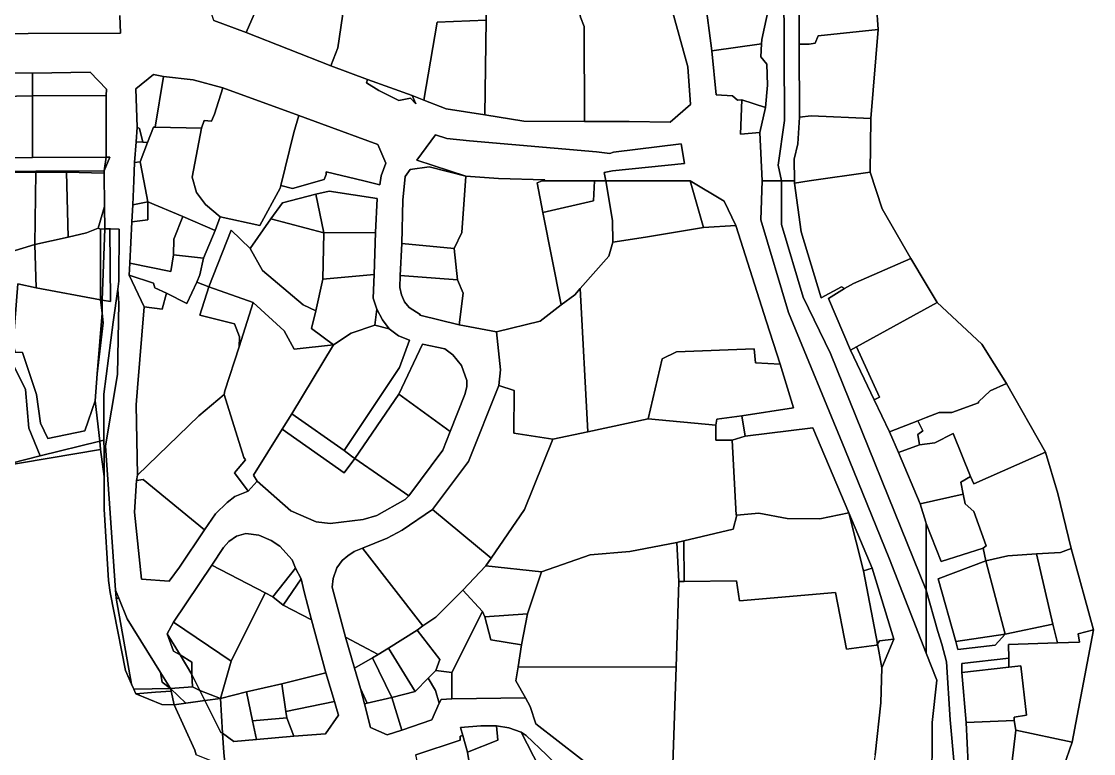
# Model space of a CAD drawing. Header units: feet. Extents: x -1222 to 199575, y -502 to 454509.
# Drawn here: x -77.4 to 77.3, y 622.6 to 728.3 of the extents above; entities that cross this region are included whole.
import ezdxf

# ---------------------------------------------------------------- set-up
doc = ezdxf.new("R2010")
doc.units = ezdxf.units.FT
doc.header["$MEASUREMENT"] = 0
doc.layers.add('지적', color=7, linetype='CONTINUOUS')

msp = doc.modelspace()

# ---------------------------------------------------------------- linework, layer by layer
at = {"layer": '지적', "color": 20}
for points in [[(27.84, 771.37), (30.29, 771.55), (31.67, 760.16), (32.39, 750.27), (32.98, 743.23), (34.72, 735.37), (34.82, 733.37), (34.83, 725.01), (34.85, 714.47), (34.61, 710.59), (34.11, 708.39), (34.12, 705.25), (32.27, 705.25), (31.76, 707.51), (32.71, 713.97), (32.6, 733.78), (28.27, 760.75), (27.84, 771.37)], [(-3.57, 750.88), (-1.98, 745.64), (-3.19, 745.51), (-3.05, 736.53), (-1.89, 736.97), (-1.68, 734.18), (-10.32, 731.78), (-10.35, 728.47), (-17.39, 728.16), (-19.32, 716.93), (-20.99, 717.57), (-27.43, 719.9), (-32.75, 721.88), (-31.73, 724.47), (-30.59, 732.37), (-31.33, 738.12), (-35.86, 737.2), (-36.1, 737.95), (-36.85, 740.57), (-20.04, 745.3), (-20.63, 747.56), (-3.99, 752.27), (-3.57, 750.88)], [(-1.98, 745.64), (3.21, 745.75), (15.95, 745.61), (17.36, 731.31), (16.25, 730.77), (18.73, 721.71), (19.13, 716.3), (16.21, 713.73), (10.29, 713.83), (3.86, 713.83), (3.82, 727.55), (3.28, 728.88), (2.96, 730.29), (-1.35, 730.31), (-1.68, 734.18), (-1.89, 736.97), (-3.05, 736.53), (-3.19, 745.51), (-1.98, 745.64)], [(-36.85, 740.57), (-36.1, 737.95), (-41.27, 735.72), (-41.82, 734.91), (-41.77, 732.35), (-43.81, 729.33), (-44.95, 726.66), (-49.64, 728.43), (-53.15, 739.38), (-38.02, 744.54), (-36.85, 740.57)], [(-44.95, 726.66), (-43.81, 729.33), (-41.77, 732.35), (-41.82, 734.91), (-41.27, 735.72), (-36.1, 737.95), (-35.86, 737.2), (-31.33, 738.12), (-30.59, 732.37), (-31.73, 724.47), (-32.75, 721.88), (-44.95, 726.66)], [(21.74, 733.93), (29.76, 734.84), (30.44, 730.31), (29.43, 725.66), (29.38, 725.06), (22.2, 724.03), (21.19, 731.78), (21.92, 732.07), (21.74, 733.93)], [(-10.35, 728.47), (-10.32, 731.78), (-1.68, 734.18), (-1.35, 730.31), (2.96, 730.29), (3.28, 728.88), (3.82, 727.55), (3.86, 713.83), (-4.89, 713.86), (-10.52, 714.8), (-10.35, 728.47)], [(34.82, 733.37), (45.73, 734.1), (46.21, 727.13), (37.55, 726.21), (37.13, 725.15), (36.25, 725.01), (34.83, 725.01), (34.82, 733.37)], [(-19.32, 716.93), (-17.39, 728.16), (-10.35, 728.47), (-10.52, 714.8), (-16.11, 715.65), (-19.32, 716.93)], [(34.83, 725.01), (36.25, 725.01), (37.13, 725.15), (37.55, 726.21), (46.21, 727.13), (45.17, 714.25), (36.52, 714.64), (34.85, 714.47), (34.83, 725.01)], [(29.38, 725.06), (29.26, 723.16), (30.13, 722.09), (30.26, 719.09), (29.94, 715.86), (26.56, 716.97), (25.94, 716.93), (25.19, 717.56), (22.85, 717.67), (22.2, 724.03), (29.38, 725.06)], [(-85.08, 720.91), (-75.8, 720.81), (-75.78, 717.52), (-85.12, 717.33), (-85.08, 720.91)], [(-75.8, 720.81), (-67.45, 720.97), (-65.1, 718.52), (-65.16, 717.6), (-75.78, 717.52), (-75.8, 720.81)], [(-58.32, 720.61), (-60.86, 718.54), (-60.67, 713), (-60.82, 710.91), (-61.07, 707.91), (-61.17, 705.25), (-61.31, 701.81), (-61.44, 699.35), (-61.73, 693.4), (-61.81, 691.65), (-59.66, 687.09), (-60.62, 675.4), (-60.82, 672.96), (-60.63, 662.8), (-60.78, 662.04), (-61.06, 657.46), (-60.06, 647.76), (-56.05, 647.48), (-54.55, 649.51), (-50.95, 654.91), (-49.4, 657.19), (-47.7, 658.85), (-46.6, 659.7), (-44.68, 660.49), (-43.37, 661.91), (-38.51, 657.64), (-34.84, 656.07), (-32.86, 655.82), (-28.07, 656.37), (-26.1, 656.98), (-22.02, 659.3), (-21.48, 659.82), (-16.59, 666.41), (-15.53, 669.08), (-13.4, 674.43), (-13.13, 675.54), (-13.12, 676.47), (-13.88, 678.61), (-15.16, 680.15), (-16.32, 681.03), (-19.52, 681.71), (-22.94, 674.46), (-29.28, 665.21), (-29.77, 665.54), (-30.83, 666.36), (-22.86, 678.33), (-21.38, 682.29), (-22.97, 682.89), (-24.33, 683.93), (-25.28, 685.22), (-26.09, 686.75), (-26.66, 688.33), (-26.48, 691.74), (-26.29, 697.83), (-26.08, 702.7), (-33, 703.77), (-34.9, 703.33), (-39.73, 702.08), (-41.41, 699.78), (-44.39, 695.49), (-47.11, 698.15), (-50.33, 689.96), (-52.09, 690.62), (-51.64, 691.7), (-51.09, 694.09), (-49.41, 698.12), (-48.7, 700.08), (-43, 698.82), (-40.04, 704.19), (-39.96, 704.59), (-38.29, 704.14), (-33.72, 705.45), (-33.43, 706.16), (-33.42, 706.56), (-28, 705.25), (-25.67, 704.69), (-25.47, 705.98), (-24.79, 707.83), (-25.96, 710.53), (-34.1, 713.5), (-37.38, 714.71), (-48.3, 718.67), (-52.59, 719.84), (-56.88, 720.35), (-58.32, 720.61)], [(-56.88, 720.35), (-58.08, 713.02), (-58.3, 713), (-59.2, 710.8), (-59.88, 710.86), (-60.36, 712.81), (-60.67, 713), (-60.86, 718.54), (-58.32, 720.61), (-56.88, 720.35)], [(-56.88, 720.35), (-52.59, 719.84), (-48.3, 718.67), (-49.54, 714.89), (-49.98, 713.87), (-51.03, 714), (-51.39, 712.87), (-58.08, 713.02), (-56.88, 720.35)], [(-27.6, 719.4), (-27.43, 719.9), (-20.99, 717.57), (-20.49, 716.4), (-21.26, 717.19), (-22.93, 716.88), (-25.8, 718.32), (-27.6, 719.4)], [(-75.78, 717.52), (-65.16, 717.6), (-65.14, 708.69), (-75.78, 708.62), (-75.78, 717.52)], [(-48.3, 718.67), (-37.38, 714.71), (-38.06, 712.24), (-39.96, 704.59), (-40.04, 704.19), (-43, 698.82), (-48.7, 700.08), (-50.8, 701.85), (-52.13, 703.58), (-52.76, 705.81), (-51.39, 712.87), (-51.03, 714), (-49.98, 713.87), (-49.54, 714.89), (-48.3, 718.67)], [(-85.12, 717.33), (-75.78, 717.52), (-75.78, 708.62), (-86.09, 708.5), (-86.17, 717.29), (-85.12, 717.33)], [(26.56, 716.97), (29.94, 715.86), (29.12, 712.24), (26.33, 712), (26.56, 716.97)], [(-37.38, 714.71), (-34.1, 713.5), (-25.96, 710.53), (-24.79, 707.83), (-25.47, 705.98), (-25.67, 704.69), (-28, 705.25), (-33.42, 706.56), (-33.43, 706.16), (-33.72, 705.45), (-38.29, 704.14), (-39.96, 704.59), (-38.06, 712.24), (-37.38, 714.71)], [(45.17, 714.25), (45.07, 706.52), (36.24, 705.25), (34.12, 704.95), (34.12, 705.25), (34.11, 708.39), (34.61, 710.59), (34.85, 714.47), (36.52, 714.64), (45.17, 714.25)], [(-60.67, 713), (-60.36, 712.81), (-59.88, 710.86), (-60.82, 710.91), (-60.67, 713)], [(-58.08, 713.02), (-51.39, 712.87), (-52.76, 705.81), (-52.13, 703.58), (-50.8, 701.85), (-48.7, 700.08), (-49.41, 698.12), (-54.11, 700.13), (-59.16, 702.23), (-59.72, 705.25), (-60.23, 708.02), (-59.2, 710.8), (-58.3, 713), (-58.08, 713.02)], [(-17.63, 711.9), (-15.99, 711.38), (-12.74, 711.04), (5.57, 709.45), (7.52, 709.22), (8.03, 709.39), (17.77, 710.63), (18.29, 707.77), (7.91, 706.69), (6.69, 706.46), (6.91, 705.25), (5.31, 705.25), (-2.27, 705.25), (-1.88, 705.4), (-8.58, 705.62), (-13.26, 705.94), (-20.35, 708.27), (-17.63, 711.9)], [(-60.82, 710.91), (-59.88, 710.86), (-59.2, 710.8), (-60.23, 708.02), (-61.07, 707.91), (-60.82, 710.91)], [(-65.14, 708.69), (-65.44, 706.7), (-70.85, 706.66), (-75.29, 706.66), (-85.97, 706.6), (-92.78, 706.6), (-97.64, 706.63), (-99.01, 706.67), (-105.14, 706.61), (-104.52, 708.37), (-97.91, 708.45), (-97.21, 708.45), (-91.17, 708.51), (-86.09, 708.5), (-75.78, 708.62), (-65.14, 708.69)], [(-65.14, 708.69), (-64.63, 708.7), (-65.44, 706.7), (-65.14, 708.69)], [(-60.23, 708.02), (-59.72, 705.25), (-59.16, 702.23), (-61.31, 701.81), (-61.17, 705.25), (-61.07, 707.91), (-60.23, 708.02)], [(-21.32, 706.9), (-18.54, 707.3), (-13.26, 705.94), (-13.84, 697.8), (-14.95, 695.5), (-22.52, 696.24), (-22.37, 702.49), (-22.03, 705.87), (-21.32, 706.9)], [(-70.86, 706.51), (-75.31, 706.47), (-85.97, 706.6), (-75.29, 706.66), (-70.85, 706.66), (-65.44, 706.7), (-65.44, 706.39), (-70.86, 706.51)], [(-85.97, 706.6), (-75.31, 706.47), (-75.42, 696.07), (-84.14, 693.44), (-85.91, 693.97), (-85.97, 706.6)], [(-75.31, 706.47), (-70.86, 706.51), (-70.65, 697.16), (-75.42, 696.07), (-75.31, 706.47)], [(-65.44, 706.39), (-65.39, 701.58), (-66.29, 698.45), (-67.98, 697.76), (-70.65, 697.16), (-70.86, 706.51), (-65.44, 706.39)], [(-2.27, 705.25), (-2.99, 704.98), (-2.16, 700.69), (0.5, 687.36), (-2.53, 685.01), (-8.86, 683.46), (-14.21, 684.48), (-13.66, 689.08), (-14.49, 691), (-14.95, 695.5), (-13.84, 697.8), (-13.26, 705.94), (-8.58, 705.62), (-1.88, 705.4), (-2.27, 705.25)], [(5.31, 705.25), (5.16, 702.36), (-2.16, 700.69), (-2.99, 704.98), (-2.27, 705.25), (5.31, 705.25)], [(6.91, 705.25), (7.91, 699.56), (7.94, 696.4), (7.36, 694.42), (3.2, 689.74), (2.43, 688.81), (0.5, 687.36), (-2.16, 700.69), (5.16, 702.36), (5.31, 705.25), (6.91, 705.25)], [(7.94, 696.4), (7.91, 699.56), (6.91, 705.25), (19.08, 705.25), (21.01, 698.54), (12.64, 697.12), (7.94, 696.4)], [(24, 702.31), (25.68, 698.83), (21.01, 698.54), (19.08, 705.25), (24, 702.31)], [(32.27, 705.25), (32.24, 698.97), (35.38, 688.5), (39.35, 680.33), (53.14, 646.21), (53.14, 637.1), (47.82, 650.67), (41.42, 666.52), (33.28, 686.29), (29.28, 699.63), (29.47, 705.25), (32.27, 705.25)], [(32.27, 705.25), (34.12, 705.25), (34.12, 704.95), (35.1, 697.92), (38, 688.37), (40.9, 689.95), (41.34, 689.73), (39.04, 688.3), (42.2, 680.83), (45.64, 673.67), (47.84, 669.04), (49.16, 666.08), (52.29, 658.67), (53.06, 656), (53.14, 655.79), (53.14, 646.21), (39.35, 680.33), (35.38, 688.5), (32.24, 698.97), (32.27, 705.25)], [(45.07, 706.52), (46.8, 701.22), (50.92, 694.04), (42.64, 690.45), (41.34, 689.73), (40.9, 689.95), (38, 688.37), (35.1, 697.92), (34.12, 704.95), (36.24, 705.25), (45.07, 706.52)], [(-34.9, 703.33), (-33, 703.77), (-26.08, 702.7), (-26.29, 697.83), (-33.73, 697.76), (-34.9, 703.33)], [(-54.11, 700.13), (-55.41, 696.85), (-55.44, 694.58), (-55.82, 692.17), (-61.73, 693.4), (-61.44, 699.35), (-59.12, 699.62), (-59.16, 702.23), (-54.11, 700.13)], [(-61.31, 701.81), (-59.16, 702.23), (-59.12, 699.62), (-61.44, 699.35), (-61.31, 701.81)], [(-39.73, 702.08), (-34.9, 703.33), (-33.73, 697.76), (-41.41, 699.78), (-39.73, 702.08)], [(-66.29, 698.45), (-65.39, 701.58), (-65.34, 698.33), (-65.99, 698.3), (-66.29, 698.45)], [(-49.41, 698.12), (-51.09, 694.09), (-55.44, 694.58), (-55.41, 696.85), (-54.11, 700.13), (-49.41, 698.12)], [(-33.73, 697.76), (-33.9, 691.07), (-34.92, 686.53), (-36.73, 687.36), (-42.61, 692.31), (-44.39, 695.49), (-41.41, 699.78), (-33.73, 697.76)], [(-65.99, 698.3), (-65.96, 688.09), (-75.27, 689.85), (-75.42, 696.07), (-70.65, 697.16), (-67.98, 697.76), (-66.29, 698.45), (-65.99, 698.3)], [(-63.48, 689.65), (-64.13, 684.88), (-65.48, 674.46), (-65.47, 667.86), (-66.07, 667.71), (-66.75, 673.52), (-66.44, 677.41), (-65.59, 684.78), (-65.74, 686.15), (-65.71, 688.03), (-64.53, 687.84), (-64.64, 698.32), (-64.54, 698.32), (-63.29, 698.31), (-63.32, 690.78), (-63.48, 689.65)], [(-65.71, 688.03), (-65.96, 688.09), (-65.99, 698.3), (-65.34, 698.33), (-65.71, 688.03)], [(-64.64, 698.32), (-64.53, 687.84), (-65.71, 688.03), (-65.34, 698.33), (-64.64, 698.32)], [(-44.39, 695.49), (-42.61, 692.31), (-36.73, 687.36), (-34.92, 686.53), (-35.53, 683.96), (-32.35, 681.61), (-38.03, 680.96), (-39.47, 683.62), (-43.97, 687.72), (-50.33, 689.96), (-47.11, 698.15), (-44.39, 695.49)], [(-26.29, 697.83), (-26.48, 691.74), (-33.9, 691.07), (-33.73, 697.76), (-26.29, 697.83)], [(25.68, 698.83), (30.1, 684.94), (32.08, 678.81), (28.52, 679), (28.33, 681), (17.1, 680.61), (15.03, 679.58), (13.01, 670.93), (4.35, 669.06), (3.2, 689.74), (7.36, 694.42), (7.94, 696.4), (12.64, 697.12), (21.01, 698.54), (25.68, 698.83)], [(-84.14, 693.44), (-75.42, 696.07), (-75.27, 689.85), (-77.88, 690.38), (-78.58, 681.8), (-78.26, 680.56), (-79.3, 680.22), (-86.62, 677.77), (-88.21, 683.99), (-88.6, 684.79), (-89.87, 687.71), (-90.76, 688.43), (-84.14, 693.44)], [(-14.95, 695.5), (-14.49, 691), (-22.75, 691.62), (-22.52, 696.24), (-14.95, 695.5)], [(-51.09, 694.09), (-51.64, 691.7), (-52.09, 690.62), (-53.51, 687.56), (-56.43, 689.08), (-58.14, 689.83), (-58.34, 690.51), (-61.81, 691.65), (-61.73, 693.4), (-55.82, 692.17), (-55.44, 694.58), (-51.09, 694.09)], [(50.92, 694.04), (53.14, 690.34), (54.72, 687.69), (43.09, 681.33), (42.2, 680.83), (39.04, 688.3), (41.34, 689.73), (42.64, 690.45), (50.92, 694.04)], [(-59.66, 687.09), (-61.81, 691.65), (-58.34, 690.51), (-58.14, 689.83), (-56.43, 689.08), (-57.07, 686.73), (-59.66, 687.09)], [(-26.48, 691.74), (-26.66, 688.33), (-26.09, 686.75), (-26.39, 684.45), (-29.82, 683.3), (-32.35, 681.61), (-35.53, 683.96), (-34.92, 686.53), (-33.9, 691.07), (-26.48, 691.74)], [(-22.75, 691.62), (-14.49, 691), (-13.66, 689.08), (-14.21, 684.48), (-19.89, 685.87), (-19.86, 685.97), (-21.42, 687.01), (-22.11, 687.81), (-22.56, 688.8), (-22.79, 689.89), (-22.75, 691.62)], [(-65.96, 688.09), (-65.74, 686.15), (-66.44, 677.41), (-66.75, 673.52), (-68.25, 669.21), (-73.57, 668.06), (-74.6, 670.31), (-75.18, 674.41), (-77.21, 680.47), (-78.26, 680.56), (-78.58, 681.8), (-77.88, 690.38), (-75.27, 689.85), (-65.96, 688.09)], [(-50.33, 689.96), (-51.62, 685.87), (-46.64, 684.65), (-45.94, 682.75), (-45.97, 681.33), (-48.04, 674.96), (-48.11, 674.41), (-51.76, 671.33), (-60.63, 662.8), (-60.82, 672.96), (-60.62, 675.4), (-59.66, 687.09), (-57.07, 686.73), (-56.43, 689.08), (-53.51, 687.56), (-52.09, 690.62), (-50.33, 689.96)], [(-50.33, 689.96), (-43.97, 687.72), (-45.97, 681.33), (-45.94, 682.75), (-46.64, 684.65), (-51.62, 685.87), (-50.33, 689.96)], [(0.5, 687.36), (2.43, 688.81), (3.2, 689.74), (4.35, 669.06), (-0.7, 667.99), (-6.36, 668.85), (-6.28, 675.01), (-8.49, 675.71), (-8.28, 678.01), (-8.86, 683.46), (-2.53, 685.01), (0.5, 687.36)], [(-63.81, 646.2), (-63.73, 645.05), (-61.48, 632.62), (-62.37, 634.59), (-64.59, 645.87), (-64.81, 647.59), (-65.43, 657.9), (-65.45, 662.62), (-65.45, 666.43), (-65.47, 667.86), (-65.48, 674.46), (-64.13, 684.88), (-63.48, 689.65), (-63.33, 687.6), (-63.52, 677.32), (-65.26, 667.01), (-63.81, 646.2)], [(-65.74, 686.15), (-65.96, 688.09), (-65.71, 688.03), (-65.74, 686.15)], [(-45.97, 681.33), (-43.97, 687.72), (-39.47, 683.62), (-38.03, 680.96), (-32.35, 681.61), (-38.38, 671.62), (-39.74, 669.43), (-43.9, 662.79), (-43.37, 661.91), (-44.68, 660.49), (-46.64, 663.11), (-45.07, 665.01), (-45.31, 665.32), (-48.11, 674.41), (-48.04, 674.96), (-45.97, 681.33)], [(-26.09, 686.75), (-25.28, 685.22), (-24.33, 683.93), (-26.39, 684.45), (-26.09, 686.75)], [(54.72, 687.69), (61.16, 681.7), (64.74, 676), (62.38, 674.97), (60.67, 673.36), (60.66, 673.22), (56.83, 671.84), (55.02, 671.84), (53.14, 671.11), (51.94, 670.64), (47.84, 669.04), (45.64, 673.67), (46.41, 674.03), (43.09, 681.33), (54.72, 687.69)], [(-65.59, 684.78), (-66.44, 677.41), (-65.74, 686.15), (-65.59, 684.78)], [(-26.39, 684.45), (-24.33, 683.92), (-22.97, 682.89), (-21.38, 682.29), (-22.86, 678.33), (-30.83, 666.36), (-38.38, 671.62), (-32.35, 681.61), (-29.82, 683.3), (-26.39, 684.45)], [(-78.26, 680.56), (-77.21, 680.47), (-75.18, 674.41), (-74.6, 670.31), (-73.57, 668.06), (-68.25, 669.21), (-66.75, 673.52), (-66.07, 667.71), (-74.68, 665.58), (-76.32, 669.55), (-76.79, 675.13), (-79.3, 680.22), (-78.26, 680.56)], [(-22.94, 674.46), (-19.52, 681.71), (-16.32, 681.03), (-15.16, 680.15), (-13.88, 678.61), (-13.12, 676.47), (-13.13, 675.54), (-13.4, 674.43), (-15.53, 669.08), (-22.94, 674.46)], [(32.08, 678.81), (34.01, 672.5), (26.56, 671.33), (22.92, 670.88), (22.8, 669.99), (13.01, 670.93), (15.03, 679.58), (17.1, 680.61), (28.33, 681), (28.52, 679), (32.08, 678.81)], [(43.09, 681.33), (46.41, 674.03), (45.64, 673.67), (42.2, 680.83), (43.09, 681.33)], [(-79.3, 680.22), (-76.79, 675.13), (-76.32, 669.55), (-74.68, 665.58), (-81.09, 663.96), (-82.76, 663.57), (-82.87, 663.53), (-85.99, 675.2), (-86.62, 677.77), (-79.3, 680.22)], [(51.94, 670.64), (53.14, 671.11), (55.02, 671.84), (56.83, 671.84), (60.66, 673.22), (60.67, 673.36), (62.38, 674.97), (64.74, 676), (70.35, 666.1), (60.01, 661.53), (59.54, 662.61), (57.03, 668.82), (54.4, 667.45), (52.18, 667.16), (51.94, 668.66), (52.67, 669.19), (51.94, 670.64)], [(-48.11, 674.41), (-45.31, 665.32), (-45.07, 665.01), (-46.64, 663.11), (-44.68, 660.49), (-46.6, 659.7), (-47.7, 658.85), (-49.4, 657.19), (-50.95, 654.91), (-59.8, 662.17), (-60.78, 662.04), (-60.63, 662.8), (-51.76, 671.33), (-48.11, 674.41)], [(-22.94, 674.46), (-15.53, 669.08), (-16.59, 666.41), (-21.48, 659.82), (-29.28, 665.21), (-22.94, 674.46)], [(-0.7, 667.99), (-4.8, 657.83), (-9.61, 650.8), (-18.1, 657.84), (-12.9, 664.78), (-8.49, 675.71), (-6.28, 675.01), (-6.36, 668.85), (-0.7, 667.99)], [(-38.38, 671.62), (-30.83, 666.36), (-29.77, 665.54), (-29.28, 665.21), (-30.81, 663.12), (-39.74, 669.43), (-38.38, 671.62)], [(26.56, 671.33), (27.01, 668.43), (25.17, 667.85), (22.78, 667.83), (22.8, 669.99), (22.92, 670.88), (26.56, 671.33)], [(22.8, 669.99), (22.78, 667.83), (25.17, 667.85), (25.72, 657.04), (25.84, 657.04), (25.3, 654.98), (18.18, 653.3), (17.18, 653.09), (10.37, 651.78), (4.66, 651.31), (-2.35, 648.82), (-10.39, 649.7), (-9.61, 650.8), (-4.8, 657.83), (-0.7, 667.99), (4.35, 669.06), (13.01, 670.93), (22.8, 669.99)], [(27.01, 668.43), (36.77, 669.64), (41.97, 657.34), (37.79, 656.48), (33.06, 656.53), (29, 657.31), (25.84, 657.04), (25.72, 657.04), (25.17, 667.85), (27.01, 668.43)], [(47.84, 669.04), (51.94, 670.64), (52.67, 669.19), (51.94, 668.66), (52.18, 667.16), (49.16, 666.08), (47.84, 669.04)], [(-39.74, 669.43), (-30.81, 663.12), (-29.28, 665.21), (-21.48, 659.82), (-22.02, 659.3), (-26.1, 656.98), (-28.07, 656.37), (-32.86, 655.82), (-34.84, 656.07), (-38.51, 657.64), (-43.37, 661.91), (-43.9, 662.79), (-39.74, 669.43)], [(49.16, 666.08), (52.18, 667.16), (54.4, 667.45), (57.03, 668.82), (59.54, 662.61), (58.11, 661.8), (58.48, 660.05), (52.29, 658.67), (49.16, 666.08)], [(-65.95, 666.49), (-81.09, 663.96), (-74.68, 665.58), (-66.07, 667.71), (-65.95, 666.49)], [(-65.47, 667.86), (-65.45, 666.43), (-65.45, 662.62), (-65.95, 666.49), (-66.07, 667.71), (-65.47, 667.86)], [(59.54, 662.61), (60.01, 661.53), (70.35, 666.1), (72.14, 660.16), (74.07, 652.19), (72.49, 651.62), (69.03, 651.44), (64.93, 651.17), (61.76, 650.44), (61.35, 652.23), (61.81, 652.59), (60.01, 657.55), (58.78, 658.66), (58.48, 660.05), (58.11, 661.8), (59.54, 662.61)], [(-60.78, 662.04), (-59.8, 662.17), (-50.95, 654.91), (-54.55, 649.51), (-56.05, 647.48), (-60.06, 647.76), (-61.06, 657.46), (-60.78, 662.04)], [(52.29, 658.67), (58.48, 660.05), (58.78, 658.66), (60.01, 657.55), (61.81, 652.59), (61.35, 652.23), (55.3, 650.34), (53.14, 655.79), (53.06, 656), (52.29, 658.67)], [(-18.1, 657.84), (-9.61, 650.8), (-10.39, 649.7), (-13.72, 646.17), (-17.6, 642.3), (-19.47, 641.04), (-28.18, 652.23), (-24.61, 653.68), (-22.46, 654.83), (-18.1, 657.84)], [(25.84, 657.04), (29, 657.31), (33.06, 656.53), (37.79, 656.48), (41.97, 657.34), (44.09, 648.96), (46.12, 638.44), (45.98, 638.27), (41.62, 637.7), (40.07, 645.86), (26.19, 644.66), (25.75, 647.56), (18.23, 647.42), (18.18, 653.3), (25.3, 654.98), (25.84, 657.04)], [(41.97, 657.34), (45.36, 649.37), (44.09, 648.96), (41.97, 657.34)], [(-37.83, 649.39), (-41.11, 645.23), (-42.22, 645.81), (-49.9, 649.8), (-48.22, 652.34), (-47.46, 653.2), (-46.36, 653.97), (-45.01, 654.38), (-43.11, 654.15), (-41.35, 653.37), (-40.11, 652.56), (-38.34, 650.55), (-37.83, 649.39)], [(-2.35, 648.82), (4.66, 651.31), (10.37, 651.78), (17.18, 653.09), (17.47, 647.44), (17.05, 635.08), (-5.71, 635.12), (-5.24, 638.29), (-4.38, 642.78), (-2.35, 648.82)], [(17.18, 653.09), (18.18, 653.3), (18.23, 647.42), (17.47, 647.44), (17.18, 653.09)], [(-28.18, 652.23), (-19.47, 641.04), (-20.29, 640.43), (-24.44, 637.84), (-25.93, 636.89), (-30.61, 639.4), (-32.54, 646.63), (-32.42, 647.89), (-31.9, 649.41), (-31.1, 650.48), (-30.31, 651.17), (-29.39, 651.78), (-28.18, 652.23)], [(61.76, 650.44), (64.93, 651.17), (69.03, 651.44), (71.41, 641.28), (64.54, 639.83), (61.76, 650.44)], [(69.03, 651.44), (72.49, 651.62), (74.07, 652.19), (77.28, 640.49), (75.08, 639.88), (75.24, 638.69), (72.07, 638.59), (71.41, 641.28), (69.03, 651.44)], [(-49.9, 649.8), (-42.22, 645.81), (-47.12, 635.93), (-55.42, 641.55), (-49.9, 649.8)], [(-10.39, 649.7), (-2.35, 648.82), (-4.38, 642.78), (-10.54, 642.34), (-10.87, 643.09), (-13.72, 646.17), (-10.39, 649.7)], [(61.76, 650.44), (64.54, 639.83), (57.42, 638.78), (54.85, 647.81), (61.76, 650.44)], [(-37.01, 647.84), (-39.6, 644.03), (-41.11, 645.23), (-37.83, 649.39), (-37.01, 647.84)], [(44.09, 648.96), (45.36, 649.37), (48.46, 639.14), (46.38, 638.87), (46.12, 638.44), (44.09, 648.96)], [(-39.6, 644.03), (-37.01, 647.84), (-36.61, 645.96), (-35.52, 641.91), (-39.6, 644.03)], [(17.47, 647.44), (18.23, 647.42), (25.75, 647.56), (26.19, 644.66), (40.07, 645.86), (41.62, 637.7), (45.98, 638.27), (46.12, 638.44), (46.72, 634.99), (46.6, 629.91), (45.78, 622.41), (45.62, 621.58), (16.57, 621.06), (17.05, 635.08), (17.47, 647.44)], [(-63.81, 646.2), (-63.34, 645.02), (-63.73, 645.05), (-63.81, 646.2)], [(-57.29, 634.32), (-57.05, 632.91), (-55.86, 632.02), (-61.15, 631.89), (-61.48, 632.62), (-63.73, 645.05), (-63.34, 645.02), (-62.13, 642.06), (-57.29, 634.32)], [(-42.22, 645.81), (-41.11, 645.23), (-39.6, 644.03), (-35.52, 641.91), (-33.48, 634.27), (-39.81, 632.69), (-44.92, 631.54), (-48.65, 630.57), (-47.12, 635.93), (-42.22, 645.81)], [(-13.72, 646.17), (-10.87, 643.09), (-15.29, 634.33), (-17.58, 634.62), (-17.04, 636.18), (-20.29, 640.43), (-19.47, 641.04), (-17.6, 642.3), (-13.72, 646.17)], [(53.14, 637.1), (53.14, 646.21), (54.8, 640.21), (55.38, 638.39), (56.08, 635.86), (56.58, 627.48), (57.17, 621.09), (56.72, 614.52), (55.55, 606.67), (56.06, 606.52), (55.04, 599.49), (53.97, 593.06), (53.14, 587.68), (52.37, 582.74), (51.12, 582.9), (51.71, 593.94), (53.14, 597.32), (53.14, 609.05), (53.96, 616.7), (53.99, 627.07), (54.66, 633.22), (53.14, 637.1)], [(-10.87, 643.09), (-10.54, 642.34), (-9.64, 639.04), (-5.24, 638.29), (-5.71, 635.12), (-6.07, 633.12), (-4.67, 630.64), (-15.28, 630.5), (-15.29, 634.33), (-10.87, 643.09)], [(-4.38, 642.78), (-5.24, 638.29), (-9.64, 639.04), (-10.54, 642.34), (-4.38, 642.78)], [(-56.37, 639.91), (-55.42, 641.55), (-47.12, 635.93), (-48.65, 630.57), (-51.62, 631.7), (-52.79, 634.02), (-52.79, 635.8), (-54.48, 636.87), (-56.37, 639.91)], [(-20.29, 640.43), (-17.04, 636.18), (-17.58, 634.62), (-18.7, 633.5), (-20.59, 631.55), (-24.44, 637.84), (-20.29, 640.43)], [(72.07, 638.59), (75.24, 638.69), (75.08, 639.88), (77.28, 640.49), (74.18, 624.26), (66.07, 625.98), (65.84, 627.36), (65.83, 627.85), (67.62, 628.15), (66.8, 635.27), (65.04, 635.07), (65.05, 636.39), (65.03, 638.34), (72.07, 638.59)], [(-56.37, 639.91), (-54.48, 636.87), (-55.44, 637.4), (-56.37, 639.91)], [(-25.93, 636.89), (-26.71, 636.44), (-29.33, 634.95), (-30.61, 639.4), (-25.93, 636.89)], [(48.46, 639.14), (46.72, 634.99), (46.12, 638.44), (46.38, 638.87), (48.46, 639.14)], [(64.54, 639.83), (63.09, 638.26), (57.71, 637.65), (57.42, 638.78), (64.54, 639.83)], [(-24.44, 637.84), (-20.59, 631.55), (-23.96, 630.71), (-26.71, 636.44), (-25.93, 636.89), (-24.44, 637.84)], [(-52.79, 634.02), (-54.48, 636.87), (-52.79, 635.8), (-52.79, 634.02)], [(-29.33, 634.95), (-26.71, 636.44), (-23.96, 630.71), (-27.49, 629.9), (-28.45, 632.02), (-29.33, 634.95)], [(65.04, 635.07), (58.28, 634.3), (58.26, 635.62), (65.05, 636.39), (65.04, 635.07)], [(-57.29, 634.32), (-55.86, 632.02), (-57.05, 632.91), (-57.29, 634.32)], [(-39.81, 632.69), (-33.48, 634.27), (-32.21, 630.14), (-39.25, 628.7), (-39.81, 632.69)], [(-15.29, 634.33), (-15.28, 630.5), (-16.82, 630.4), (-17.1, 629.9), (-17.66, 631.69), (-18.7, 633.5), (-17.58, 634.62), (-15.29, 634.33)], [(17.05, 635.08), (16.57, 621.06), (45.62, 621.58), (45.43, 618.53), (45.27, 618.52), (43, 618.68), (42.89, 620), (37.83, 620.04), (35.35, 619.5), (33.62, 619.52), (24.64, 619.37), (14.43, 619.23), (6.49, 619.42), (-3.15, 626.92), (-3.97, 629.41), (-4.67, 630.64), (-6.07, 633.12), (-5.71, 635.12), (17.05, 635.08)], [(58.28, 634.3), (65.04, 635.07), (66.8, 635.27), (67.62, 628.15), (65.83, 627.85), (65.84, 627.36), (58.89, 627.09), (58.28, 634.3)], [(-52.79, 634.02), (-51.62, 631.7), (-52.72, 632.26), (-52.79, 634.02)], [(-44.92, 631.54), (-39.81, 632.69), (-39.25, 628.7), (-39.08, 627.79), (-44.06, 627.32), (-44.92, 631.54)], [(-20.59, 631.55), (-18.7, 633.5), (-17.66, 631.69), (-17.1, 629.9), (-18.19, 627.5), (-22.51, 626.01), (-23.96, 630.71), (-20.59, 631.55)], [(-55.77, 631.63), (-58.04, 631.46), (-60.86, 631.25), (-61.15, 631.89), (-55.86, 632.02), (-55.77, 631.63)], [(-60.86, 631.25), (-58.04, 631.46), (-55.77, 631.63), (-55.33, 629.64), (-57.14, 629.67), (-60.86, 631.25)], [(-52.72, 632.26), (-51.62, 631.7), (-50.92, 630.29), (-53.64, 629.89), (-55.86, 632.02), (-52.72, 632.26)], [(-55.86, 632.02), (-53.64, 629.89), (-55.33, 629.64), (-55.77, 631.63), (-55.86, 632.02)], [(-51.62, 631.7), (-48.65, 630.57), (-50.92, 630.29), (-51.62, 631.7)], [(-48.65, 630.57), (-44.92, 631.54), (-44.06, 627.32), (-43.47, 624.64), (-46.73, 624.34), (-48.36, 625.53), (-48.65, 630.57)], [(-27.49, 629.9), (-27.91, 629.8), (-28.45, 632.02), (-27.49, 629.9)], [(-55.33, 629.64), (-50.92, 630.29), (-48.61, 625.64), (-48.36, 625.53), (-48.2, 622.76), (-48.02, 621.29), (-47.98, 620.74), (-52.16, 622.43), (-52.36, 623.1), (-55.33, 629.64)], [(-48.36, 625.53), (-48.61, 625.64), (-50.92, 630.29), (-48.65, 630.57), (-48.36, 625.53)], [(-31.84, 628.77), (-31.66, 628.16), (-33.5, 625.46), (-38.06, 625.1), (-39.08, 627.79), (-39.25, 628.7), (-32.21, 630.14), (-31.84, 628.77)], [(-27.49, 629.9), (-23.96, 630.71), (-22.51, 626.01), (-24.6, 625.33), (-27.01, 626.35), (-27.91, 629.8), (-27.49, 629.9)], [(-39.08, 627.79), (-38.06, 625.1), (-43.47, 624.64), (-44.06, 627.32), (-39.08, 627.79)], [(-14.04, 626.39), (-11.09, 626.63), (-8.86, 626.63), (-8.63, 624.55), (-13.03, 622.79), (-13.71, 625.24), (-14.04, 626.39)], [(-5.29, 625.72), (-0.88, 617.11), (-5.64, 615.83), (-6.85, 619.06), (-12.14, 616.58), (-12.5, 619.6), (-13.03, 622.79), (-8.63, 624.55), (-8.86, 626.63), (-7.08, 626.33), (-5.29, 625.72)], [(65.84, 627.36), (66.07, 625.98), (65.5, 621.14), (59.21, 621.12), (58.89, 627.09), (65.84, 627.36)], [(-14.07, 625.14), (-13.71, 625.24), (-13.03, 622.79), (-12.5, 619.6), (-19.76, 619.19), (-20.5, 622.41), (-14.07, 624.52), (-14.07, 625.14)], [(2.13, 618.02), (-0.88, 617.11), (-5.29, 625.72), (-4.59, 625.22), (-1.62, 622.43), (1.39, 619.33), (2.13, 618.02)], [(74.18, 624.26), (71.78, 617.32), (64.32, 619.7), (63.89, 618.68), (63.3, 616.18), (58.94, 616.81), (59.21, 621.12), (65.5, 621.14), (66.07, 625.98), (74.18, 624.26)]]:
    msp.add_lwpolyline(points, close=True, dxfattribs=at)
for points in [[(32.6, 733.78), (32.71, 713.97), (31.76, 707.51), (32.27, 705.25), (29.47, 705.25), (29.12, 712.24), (29.94, 715.86), (30.26, 719.09), (30.13, 722.09), (29.26, 723.16), (29.38, 725.06), (29.43, 725.66), (30.44, 730.31)], [(71.78, 617.32), (74.18, 624.26), (77.28, 640.49), (74.07, 652.19), (72.14, 660.16), (70.35, 666.1), (64.74, 676), (61.16, 681.7), (54.72, 687.69), (53.14, 690.34), (50.92, 694.04), (46.8, 701.22), (45.07, 706.52), (45.17, 714.25), (46.21, 727.13), (45.73, 734.1)], [(21.19, 731.78), (22.2, 724.03), (22.85, 717.67), (25.19, 717.56), (25.94, 716.93), (26.56, 716.97), (26.33, 712), (29.12, 712.24), (29.47, 705.25), (29.28, 699.63), (33.28, 686.29), (41.42, 666.52), (47.82, 650.67), (53.14, 637.1), (54.66, 633.22), (53.99, 627.07), (53.96, 616.7)], [(-49.64, 728.43), (-44.95, 726.66), (-32.75, 721.88), (-27.43, 719.9), (-27.6, 719.4), (-25.8, 718.32), (-22.93, 716.88), (-21.26, 717.19), (-20.49, 716.4), (-20.99, 717.57), (-19.32, 716.93), (-16.11, 715.65), (-10.52, 714.8), (-4.89, 713.86), (3.86, 713.83), (10.29, 713.83), (16.21, 713.73), (19.13, 716.3), (18.73, 721.71), (16.25, 730.77)], [(-63.16, 729.11), (-63.06, 726.6), (-103.11, 726.44), (-103.48, 729.25)], [(-103.11, 726.44), (-63.06, 726.6), (-63.16, 729.11)], [(-48.02, 621.29), (-48.2, 622.76), (-48.36, 625.53), (-46.73, 624.34), (-43.47, 624.64), (-38.06, 625.1), (-33.5, 625.46), (-31.66, 628.16), (-31.84, 628.77), (-32.21, 630.14), (-33.48, 634.27), (-35.52, 641.91), (-36.61, 645.96), (-37.01, 647.84), (-37.83, 649.39), (-38.34, 650.55), (-40.11, 652.56), (-41.35, 653.37), (-43.11, 654.15), (-45.01, 654.38), (-46.36, 653.97), (-47.46, 653.2), (-48.22, 652.34), (-49.9, 649.8), (-55.42, 641.55), (-56.37, 639.91), (-55.44, 637.4), (-54.48, 636.87), (-52.79, 634.02), (-52.72, 632.26), (-55.86, 632.02), (-57.29, 634.32), (-62.13, 642.06), (-63.34, 645.02), (-63.81, 646.2), (-65.26, 667.01), (-63.52, 677.32), (-63.33, 687.6), (-63.48, 689.65), (-63.31, 690.76), (-63.29, 698.31), (-64.54, 698.32), (-64.64, 698.32), (-65.34, 698.33), (-65.39, 701.58), (-65.44, 706.39), (-65.44, 706.7), (-64.63, 708.7), (-65.14, 708.69), (-65.16, 717.6), (-65.1, 718.52), (-67.45, 720.97), (-75.8, 720.81), (-85.08, 720.91)], [(45.78, 622.41), (46.6, 629.91), (46.72, 634.99), (48.46, 639.14), (45.36, 649.37), (41.97, 657.34), (36.77, 669.64), (27.01, 668.43), (26.56, 671.33), (34.01, 672.5), (32.08, 678.81), (30.1, 684.94), (25.68, 698.83), (24, 702.31), (19.08, 705.25), (6.91, 705.25), (6.69, 706.46), (7.91, 706.69), (18.29, 707.77), (17.77, 710.63), (8.03, 709.39), (7.52, 709.22), (5.57, 709.45), (-12.74, 711.04), (-15.99, 711.38), (-17.63, 711.9), (-17.63, 711.9), (-20.35, 708.27), (-13.26, 705.94), (-18.54, 707.3), (-21.32, 706.9), (-22.03, 705.87), (-22.37, 702.49), (-22.52, 696.24), (-22.75, 691.62), (-22.79, 689.89), (-22.56, 688.8), (-22.11, 687.81), (-21.42, 687.01), (-19.86, 685.97), (-19.89, 685.87), (-14.21, 684.48), (-8.86, 683.46), (-8.28, 678.01), (-8.49, 675.71), (-12.9, 664.78), (-18.1, 657.84), (-22.46, 654.83), (-24.61, 653.68), (-28.18, 652.23), (-29.39, 651.78), (-30.31, 651.17), (-31.1, 650.48), (-31.9, 649.41), (-32.42, 647.89), (-32.54, 646.63), (-30.61, 639.4), (-29.33, 634.95), (-28.45, 632.02), (-27.91, 629.8), (-27.01, 626.35), (-24.6, 625.33), (-22.51, 626.01), (-18.19, 627.5), (-17.1, 629.9), (-16.82, 630.4), (-15.28, 630.5), (-4.67, 630.64), (-3.97, 629.41), (-3.15, 626.92), (6.49, 619.42)], [(-81.09, 663.96), (-65.95, 666.49), (-65.45, 662.62), (-65.43, 657.9), (-64.81, 647.59), (-64.59, 645.87), (-62.37, 634.59), (-60.86, 631.25), (-57.14, 629.67), (-55.33, 629.64), (-52.36, 623.1), (-52.16, 622.43)], [(57.17, 621.09), (56.58, 627.48), (56.08, 635.86), (55.38, 638.39), (54.8, 640.21), (53.14, 646.21), (53.14, 655.79), (55.3, 650.34), (61.35, 652.23), (61.35, 652.23), (61.76, 650.44), (54.85, 647.81), (57.42, 638.78), (57.71, 637.65), (63.09, 638.26), (64.54, 639.83), (71.41, 641.28), (72.07, 638.59), (65.03, 638.34), (65.05, 636.39), (58.26, 635.62), (58.28, 634.3), (58.89, 627.09), (59.21, 621.12)], [(-1.62, 622.43), (-4.59, 625.22), (-5.29, 625.72), (-7.08, 626.33), (-8.86, 626.63), (-8.86, 626.63), (-11.09, 626.63), (-14.04, 626.39), (-13.71, 625.24), (-14.07, 625.14), (-14.07, 624.52), (-20.5, 622.41)]]:
    msp.add_lwpolyline(points, dxfattribs=at)

doc.saveas('drawing.dxf')
